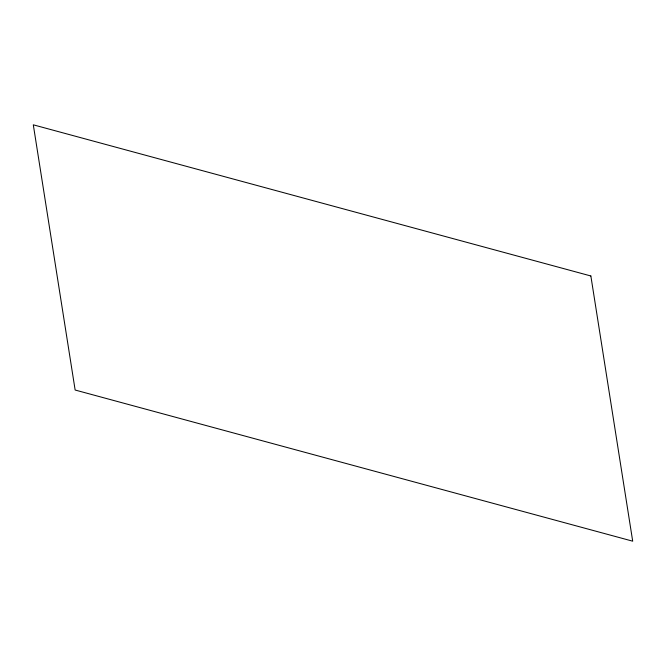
<?xml version="1.0" encoding="UTF-8"?>
<svg xmlns="http://www.w3.org/2000/svg" width="666" height="666" viewBox="0 0 666 666"><rect width="100%" height="100%" fill="white"/><g stroke="black" fill="none" stroke-linecap="round" stroke-linejoin="round"><path stroke-width="1" d="M590.859 275.974L33.3 124.817L75.141 390.026L632.7 541.183L590.859 275.974"/></g></svg>
